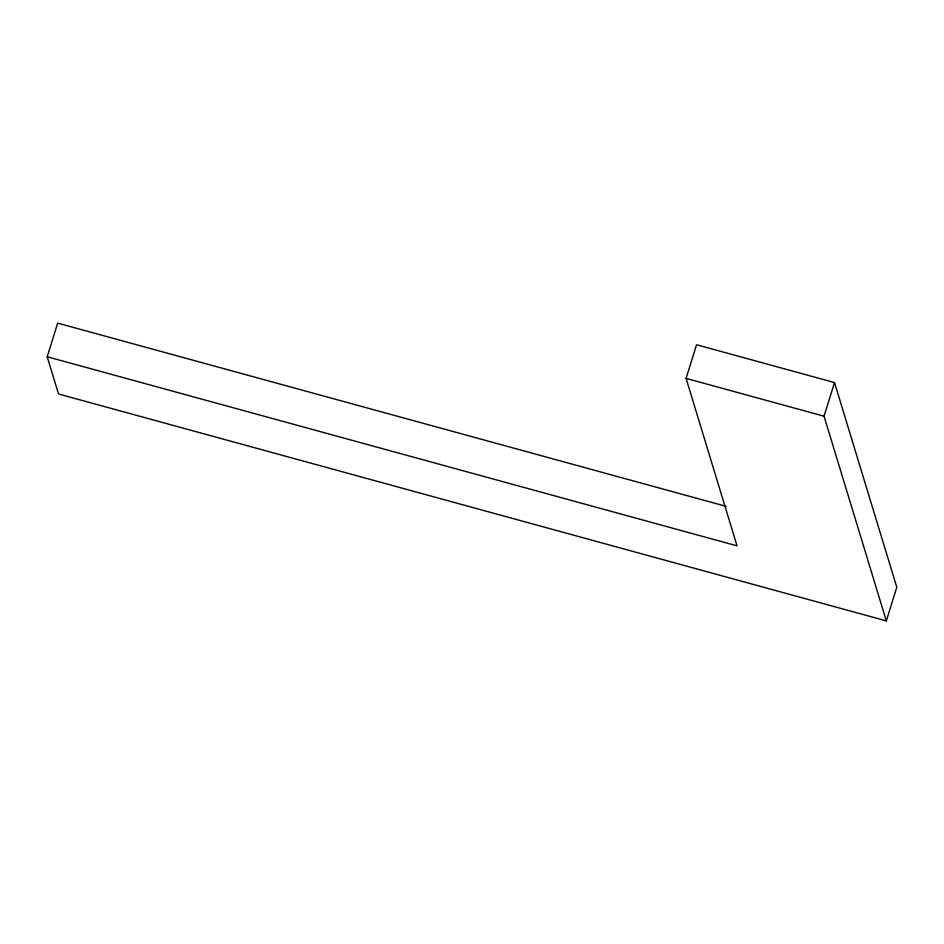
<?xml version="1.0" encoding="UTF-8"?>
<svg xmlns="http://www.w3.org/2000/svg" width="944" height="944" viewBox="0 0 944 944"><rect width="100%" height="100%" fill="white"/><g stroke="black" fill="none" stroke-linecap="round" stroke-linejoin="round"><path stroke-width="1.42" d="M47.2 356.761L737.028 545.844L686.076 378.391L696.554 344.749L834.52 382.568L896.8 587.239L886.322 620.881L58.528 393.978L47.2 356.761L57.678 323.119L726.172 506.362M886.322 620.881L824.041 416.21L834.52 382.568M686.076 378.391L824.041 416.21"/></g></svg>
